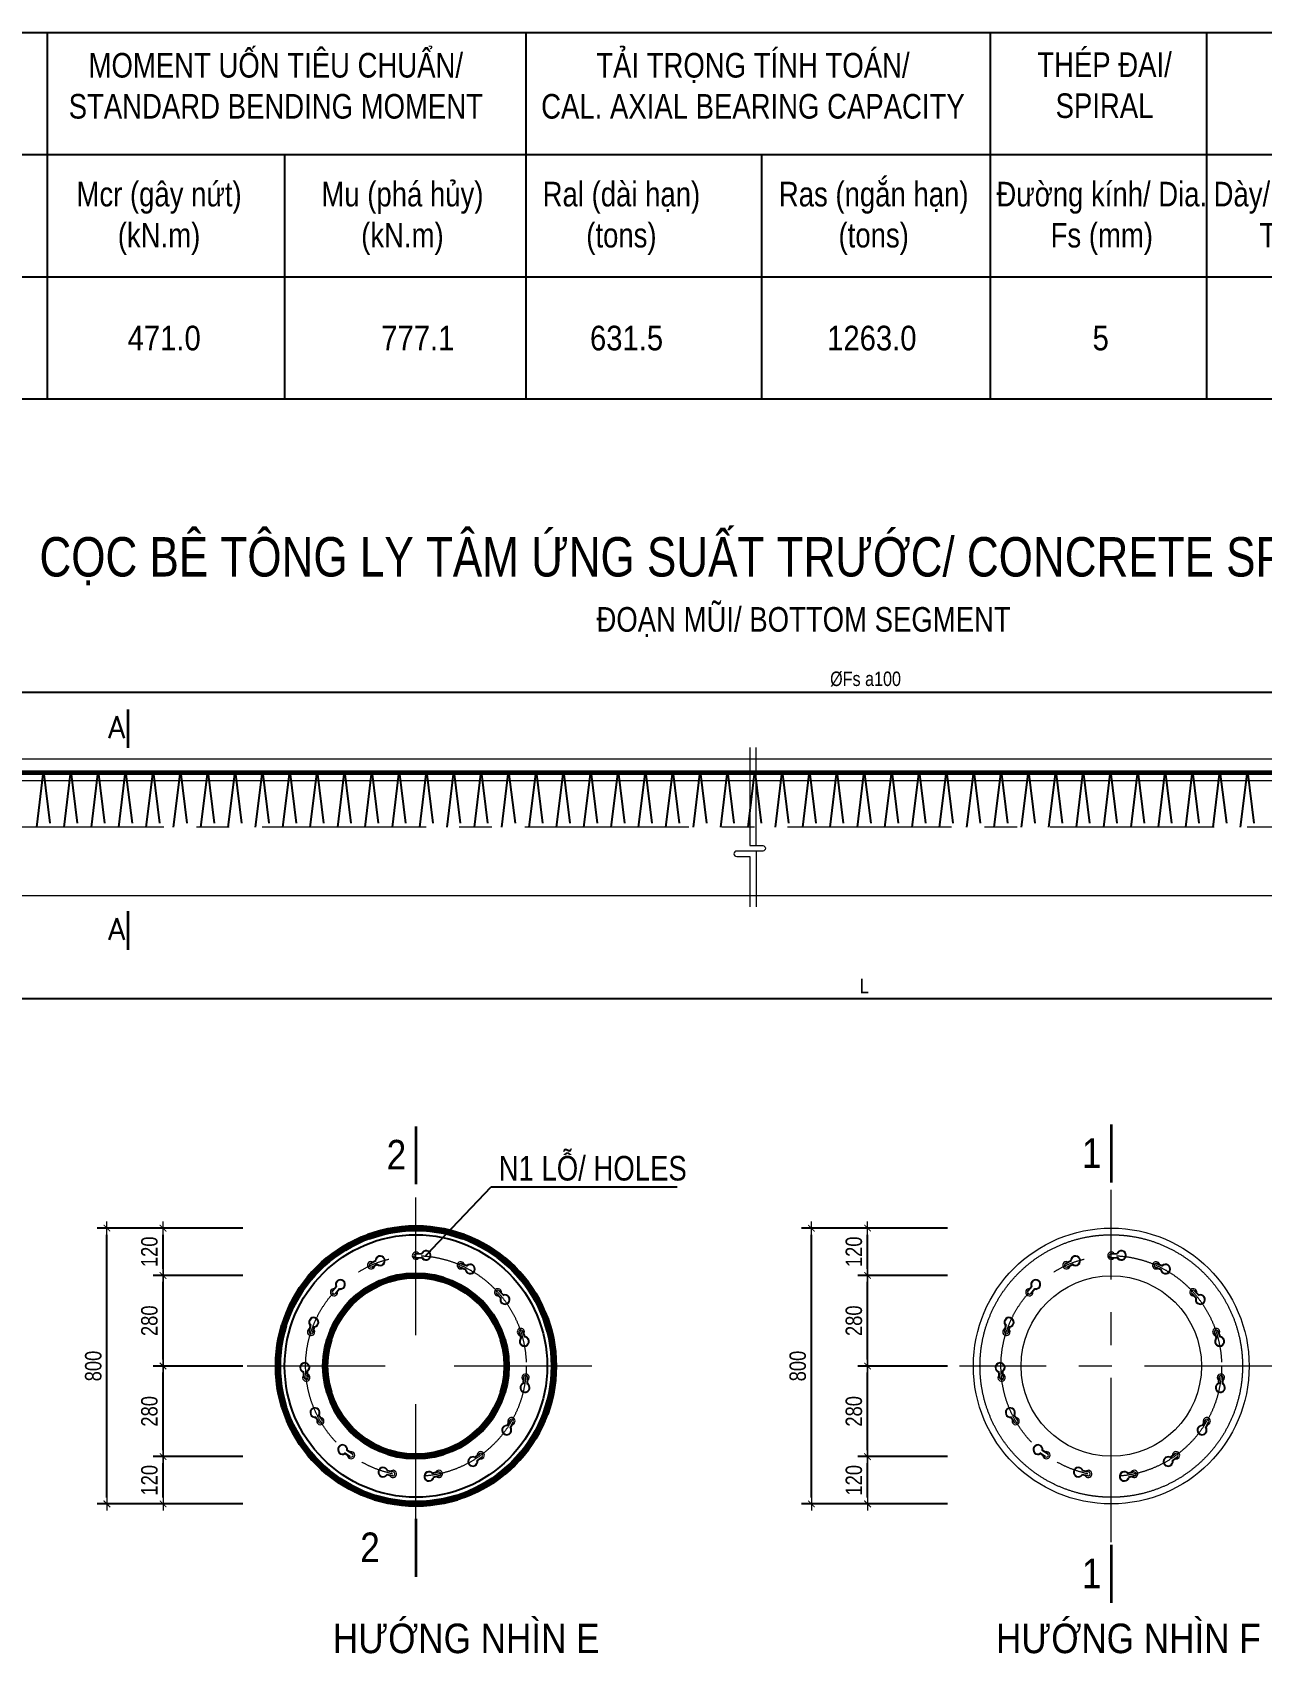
# Model space of a CAD drawing. Header units: millimetres. Extents: x -2123450 to -961021, y -260876 to 649159.
# Drawn here: x -1622931 to -1604211, y -4176 to 20516 of the extents above; entities that cross this region are included whole.
import ezdxf
from ezdxf.enums import TextEntityAlignment as Align

# ---------------------------------------------------------------- set-up
doc = ezdxf.new("R2010")
doc.units = ezdxf.units.MM
doc.header["$LTSCALE"] = 1000
doc.header["$MEASUREMENT"] = 0
doc.header["$PDMODE"] = 66
for name, pattern in [('CENTER2', [1.125, 0.75, -0.125, 0.125, -0.125]), ('CENTERX2', [4, 2.5, -0.5, 0.5, -0.5]), ('HIDDEN', [0.375, 0.25, -0.125]), ('HIDDEN2', [4.7625, 3.175, -1.5875])]:
    doc.linetypes.add(name, pattern=pattern)
doc.layers.get('0').update_dxf_attribs({"linetype": 'CONTINUOUS'})
doc.layers.get('DEFPOINTS').update_dxf_attribs({"linetype": 'CONTINUOUS'})
for name, color, linetype, lineweight in [('NDC_S_AXIS', 5, 'CENTER2', 15), ('NDC_S_BREAK-LINE', 1, 'CONTINUOUS', 15), ('NDC_S_CONTINUOUS', 3, 'CONTINUOUS', 20), ('NDC_S_DIM', 1, 'CONTINUOUS', 9), ('NDC_S_LEADER', 1, 'CONTINUOUS', 9), ('NDC_S_REBAR', 4, 'CONTINUOUS', 35), ('NDC_S_REBAR NO. BOX', 1, 'CONTINUOUS', 9), ('NDC_S_REBAR SECTION', 6, 'CONTINUOUS', 25), ('NDC_S_STIRRUP', 2, 'CONTINUOUS', 25), ('NDC_S_VN TEXT', 7, 'CONTINUOUS', 9)]:
    doc.layers.add(name, color=color, linetype=linetype, lineweight=lineweight)
doc.styles.add('NDC_ARIAL', font='arial.ttf', dxfattribs={"width": 0.8})
doc.styles.get("Standard").update_dxf_attribs({"font": 'romans.shx', "bigfont": 'vns.shx'})
doc.dimstyles.new('NDC_1-100', dxfattribs={"dimscale": 100, "dimtxt": 2.2, "dimasz": 1, "dimexe": 1.5, "dimexo": 2, "dimgap": 0.8, "dimtad": 1, "dimdec": 0, "dimdsep": 46, "dimtxsty": 'NDC_ARIAL', "dimblk": 'DIMMARK', "dimcen": 49999.938995, "dimdle": 1.5, "dimclrd": 1, "dimclre": 1, "dimclrt": 3, "dimadec": 0, "dimazin": 0, "dimtfac": 1, "dimtdec": 0, "dimtix": 1, "dimtmove": 2, "dimatfit": 3, "dimfxl": 1, "dimarcsym": 0})
doc.dimstyles.new('NDC_1-25(25)', dxfattribs={"dimscale": 100, "dimtxt": 2.5, "dimasz": 1, "dimexe": 1.5, "dimexo": 0, "dimgap": 0.8, "dimtad": 1, "dimdec": 0, "dimlfac": 0.25, "dimdsep": 46, "dimtxsty": 'NDC_ARIAL', "dimblk": 'DIMMARK', "dimcen": 49999.938995, "dimdle": 1.5, "dimclrd": 1, "dimclre": 1, "dimclrt": 3, "dimadec": 0, "dimazin": 0, "dimtfac": 1, "dimtdec": 0, "dimtix": 1, "dimtmove": 2, "dimatfit": 3, "dimfxl": 1, "dimarcsym": 0})

# ---------------------------------------------------------------- blocks, each defined once
blk = doc.blocks.new('DIMMARK')
at = {"layer": 'NDC_S_DIM', "color": 1}
blk.add_line((-1.5, 0), (1, 0), dxfattribs=at)
at = {"layer": 'NDC_S_DIM', "color": 2, "const_width": 0.15}
blk.add_lwpolyline([(-0.5, -0.5), (0.5, 0.5)], dxfattribs=at)
blk = doc.blocks.new('*D483')
at = {"layer": 'DEFPOINTS', "color": 0, "transparency": 16777216}
for p in [(-1596274, 10469), (-1624212, 9649), (-1596274, 9649)]:
    blk.add_point(p, dxfattribs=at)
at = {"layer": 'NDC_S_DIM', "color": 1, "lineweight": -2, "transparency": 16777216}
for p, q in [((-1624212, 9849), (-1624212, 10619)), ((-1596274, 9849), (-1596274, 10619)), ((-1624112, 10469), (-1596374, 10469))]:
    blk.add_line(p, q, dxfattribs=at)
at = {"layer": 'NDC_S_DIM', "color": 1, "lineweight": -2, "transparency": 16777216, "xscale": 100, "yscale": 100, "zscale": 100, "rotation": 180}
blk.add_blockref('DIMMARK', (-1624212, 10469), dxfattribs=at)
at = {"layer": 'NDC_S_DIM', "color": 1, "lineweight": -2, "transparency": 16777216, "xscale": 100, "yscale": 100, "zscale": 100}
blk.add_blockref('DIMMARK', (-1596274, 10469), dxfattribs=at)
at = {"layer": 'NDC_S_DIM', "color": 3, "transparency": 16777216, "insert": (-1610243, 10667), "char_height": 220, "attachment_point": 5, "style": 'NDC_ARIAL'}
blk.add_mtext('ØFs a100', dxfattribs=at)
blk = doc.blocks.new('*D485')
at = {"layer": 'DEFPOINTS', "color": 0, "transparency": 16777216}
for p in [(-1628645, 6820), (-1591878, 6820), (-1591878, 5802)]:
    blk.add_point(p, dxfattribs=at)
at = {"layer": 'NDC_S_DIM', "color": 1, "lineweight": -2, "transparency": 16777216}
for p, q in [((-1628645, 6620), (-1628645, 5652)), ((-1591878, 6620), (-1591878, 5652)), ((-1628545, 5802), (-1591978, 5802))]:
    blk.add_line(p, q, dxfattribs=at)
at = {"layer": 'NDC_S_DIM', "color": 1, "lineweight": -2, "transparency": 16777216, "xscale": 100, "yscale": 100, "zscale": 100, "rotation": 180}
blk.add_blockref('DIMMARK', (-1628645, 5802), dxfattribs=at)
at = {"layer": 'NDC_S_DIM', "color": 1, "lineweight": -2, "transparency": 16777216, "xscale": 100, "yscale": 100, "zscale": 100}
blk.add_blockref('DIMMARK', (-1591878, 5802), dxfattribs=at)
at = {"layer": 'NDC_S_DIM', "color": 3, "transparency": 16777216, "insert": (-1610262, 5992), "char_height": 220, "attachment_point": 5, "style": 'NDC_ARIAL'}
blk.add_mtext('L ', dxfattribs=at)
blk = doc.blocks.new('dau coc')
at = {"layer": 'NDC_S_AXIS', "linetype": 'HIDDEN', "ltscale": 0.001}
for p, q in [((0, -0.3192), (0, 0.3192)), ((0.3192, 0), (-0.3192, 0))]:
    blk.add_line(p, q, dxfattribs=at)
at = {"layer": 'NDC_S_CONTINUOUS', "lineweight": 100}
for radius in [0.25, 0.1643]:
    blk.add_circle((0, 0), radius, dxfattribs=at)
at = {"layer": 'NDC_S_STIRRUP'}
blk.add_circle((0, 0), 0.238, dxfattribs=at)
blk = doc.blocks.new('*D959')
at = {"layer": 'DEFPOINTS', "color": 0, "transparency": 16777216}
for p in [(-1621797, 2304), (-1619727, 2304), (-1619727, -1896)]:
    blk.add_point(p, dxfattribs=at)
at = {"layer": 'NDC_S_DIM', "color": 1, "lineweight": -2, "transparency": 16777216}
for p, q in [((-1619727, 2304), (-1621947, 2304)), ((-1621797, -1796), (-1621797, 2204)), ((-1619727, -1896), (-1621947, -1896))]:
    blk.add_line(p, q, dxfattribs=at)
at = {"layer": 'NDC_S_DIM', "color": 1, "lineweight": -2, "transparency": 16777216, "xscale": 100, "yscale": 100, "zscale": 100}
for p, rotation in [((-1621797, 2304), 90), ((-1621797, -1896), 270)]:
    blk.add_blockref('DIMMARK', p, dxfattribs=dict(at, rotation=rotation))
at = {"layer": 'NDC_S_DIM', "color": 3, "lineweight": 100, "transparency": 16777216, "insert": (-1622004, 204), "char_height": 250, "attachment_point": 5, "rotation": 90, "style": 'NDC_ARIAL'}
blk.add_mtext('800', dxfattribs=at)
blk = doc.blocks.new('*D960')
at = {"layer": 'DEFPOINTS', "color": 0, "transparency": 16777216}
for p in [(-1620942, -1176), (-1619727, -1176), (-1619727, -1896)]:
    blk.add_point(p, dxfattribs=at)
at = {"layer": 'NDC_S_DIM', "color": 1, "lineweight": -2, "transparency": 16777216}
for p, q in [((-1619727, -1176), (-1621092, -1176)), ((-1620942, -1796), (-1620942, -1276)), ((-1619727, -1896), (-1621092, -1896))]:
    blk.add_line(p, q, dxfattribs=at)
at = {"layer": 'NDC_S_DIM', "color": 1, "lineweight": -2, "transparency": 16777216, "xscale": 100, "yscale": 100, "zscale": 100}
for p, rotation in [((-1620942, -1176), 90), ((-1620942, -1896), 270)]:
    blk.add_blockref('DIMMARK', p, dxfattribs=dict(at, rotation=rotation))
at = {"layer": 'NDC_S_DIM', "color": 3, "lineweight": 100, "transparency": 16777216, "insert": (-1621149, -1536), "char_height": 250, "attachment_point": 5, "rotation": 90, "style": 'NDC_ARIAL'}
blk.add_mtext('120', dxfattribs=at)
blk = doc.blocks.new('*D961')
at = {"layer": 'DEFPOINTS', "color": 0, "transparency": 16777216}
for p in [(-1620942, 204), (-1619727, 204), (-1619727, -1176)]:
    blk.add_point(p, dxfattribs=at)
at = {"layer": 'NDC_S_DIM', "color": 1, "lineweight": -2, "transparency": 16777216}
for p, q in [((-1619727, 204), (-1621092, 204)), ((-1620942, -1076), (-1620942, 104)), ((-1619727, -1176), (-1621092, -1176))]:
    blk.add_line(p, q, dxfattribs=at)
at = {"layer": 'NDC_S_DIM', "color": 1, "lineweight": -2, "transparency": 16777216, "xscale": 100, "yscale": 100, "zscale": 100}
for p, rotation in [((-1620942, 204), 90), ((-1620942, -1176), 270)]:
    blk.add_blockref('DIMMARK', p, dxfattribs=dict(at, rotation=rotation))
at = {"layer": 'NDC_S_DIM', "color": 3, "lineweight": 100, "transparency": 16777216, "insert": (-1621149, -486), "char_height": 250, "attachment_point": 5, "rotation": 90, "style": 'NDC_ARIAL'}
blk.add_mtext('280', dxfattribs=at)
blk = doc.blocks.new('*D962')
at = {"layer": 'DEFPOINTS', "color": 0, "transparency": 16777216}
for p in [(-1620942, 1584), (-1619727, 1584), (-1619727, 204)]:
    blk.add_point(p, dxfattribs=at)
at = {"layer": 'NDC_S_DIM', "color": 1, "lineweight": -2, "transparency": 16777216}
for p, q in [((-1619727, 1584), (-1621092, 1584)), ((-1620942, 304), (-1620942, 1484)), ((-1619727, 204), (-1621092, 204))]:
    blk.add_line(p, q, dxfattribs=at)
at = {"layer": 'NDC_S_DIM', "color": 1, "lineweight": -2, "transparency": 16777216, "xscale": 100, "yscale": 100, "zscale": 100}
for p, rotation in [((-1620942, 1584), 90), ((-1620942, 204), 270)]:
    blk.add_blockref('DIMMARK', p, dxfattribs=dict(at, rotation=rotation))
at = {"layer": 'NDC_S_DIM', "color": 3, "lineweight": 100, "transparency": 16777216, "insert": (-1621149, 894), "char_height": 250, "attachment_point": 5, "rotation": 90, "style": 'NDC_ARIAL'}
blk.add_mtext('280', dxfattribs=at)
blk = doc.blocks.new('*D963')
at = {"layer": 'DEFPOINTS', "color": 0, "transparency": 16777216}
for p in [(-1620942, 2304), (-1619727, 2304), (-1619727, 1584)]:
    blk.add_point(p, dxfattribs=at)
at = {"layer": 'NDC_S_DIM', "color": 1, "lineweight": -2, "transparency": 16777216}
for p, q in [((-1619727, 2304), (-1621092, 2304)), ((-1620942, 1684), (-1620942, 2204)), ((-1619727, 1584), (-1621092, 1584))]:
    blk.add_line(p, q, dxfattribs=at)
at = {"layer": 'NDC_S_DIM', "color": 1, "lineweight": -2, "transparency": 16777216, "xscale": 100, "yscale": 100, "zscale": 100}
for p, rotation in [((-1620942, 2304), 90), ((-1620942, 1584), 270)]:
    blk.add_blockref('DIMMARK', p, dxfattribs=dict(at, rotation=rotation))
at = {"layer": 'NDC_S_DIM', "color": 3, "lineweight": 100, "transparency": 16777216, "insert": (-1621149, 1944), "char_height": 250, "attachment_point": 5, "rotation": 90, "style": 'NDC_ARIAL'}
blk.add_mtext('120', dxfattribs=at)
blk = doc.blocks.new('*D964')
at = {"layer": 'DEFPOINTS', "color": 0, "transparency": 16777216}
for p in [(-1611067, 2304), (-1608997, 2304), (-1608997, -1896)]:
    blk.add_point(p, dxfattribs=at)
at = {"layer": 'NDC_S_DIM', "color": 1, "lineweight": -2, "transparency": 16777216}
for p, q in [((-1608997, 2304), (-1611217, 2304)), ((-1611067, -1796), (-1611067, 2204)), ((-1608997, -1896), (-1611217, -1896))]:
    blk.add_line(p, q, dxfattribs=at)
at = {"layer": 'NDC_S_DIM', "color": 1, "lineweight": -2, "transparency": 16777216, "xscale": 100, "yscale": 100, "zscale": 100}
for p, rotation in [((-1611067, 2304), 90), ((-1611067, -1896), 270)]:
    blk.add_blockref('DIMMARK', p, dxfattribs=dict(at, rotation=rotation))
at = {"layer": 'NDC_S_DIM', "color": 3, "lineweight": 100, "transparency": 16777216, "insert": (-1611275, 204), "char_height": 250, "attachment_point": 5, "rotation": 90, "style": 'NDC_ARIAL'}
blk.add_mtext('800', dxfattribs=at)
blk = doc.blocks.new('*D965')
at = {"layer": 'DEFPOINTS', "color": 0, "transparency": 16777216}
for p in [(-1610212, -1176), (-1608997, -1176), (-1608997, -1896)]:
    blk.add_point(p, dxfattribs=at)
at = {"layer": 'NDC_S_DIM', "color": 1, "lineweight": -2, "transparency": 16777216}
for p, q in [((-1608997, -1176), (-1610362, -1176)), ((-1610212, -1796), (-1610212, -1276)), ((-1608997, -1896), (-1610362, -1896))]:
    blk.add_line(p, q, dxfattribs=at)
at = {"layer": 'NDC_S_DIM', "color": 1, "lineweight": -2, "transparency": 16777216, "xscale": 100, "yscale": 100, "zscale": 100}
for p, rotation in [((-1610212, -1176), 90), ((-1610212, -1896), 270)]:
    blk.add_blockref('DIMMARK', p, dxfattribs=dict(at, rotation=rotation))
at = {"layer": 'NDC_S_DIM', "color": 3, "lineweight": 100, "transparency": 16777216, "insert": (-1610420, -1536), "char_height": 250, "attachment_point": 5, "rotation": 90, "style": 'NDC_ARIAL'}
blk.add_mtext('120', dxfattribs=at)
blk = doc.blocks.new('*D966')
at = {"layer": 'DEFPOINTS', "color": 0, "transparency": 16777216}
for p in [(-1610212, 204), (-1608997, 204), (-1608997, -1176)]:
    blk.add_point(p, dxfattribs=at)
at = {"layer": 'NDC_S_DIM', "color": 1, "lineweight": -2, "transparency": 16777216}
for p, q in [((-1608997, 204), (-1610362, 204)), ((-1610212, -1076), (-1610212, 104)), ((-1608997, -1176), (-1610362, -1176))]:
    blk.add_line(p, q, dxfattribs=at)
at = {"layer": 'NDC_S_DIM', "color": 1, "lineweight": -2, "transparency": 16777216, "xscale": 100, "yscale": 100, "zscale": 100}
for p, rotation in [((-1610212, 204), 90), ((-1610212, -1176), 270)]:
    blk.add_blockref('DIMMARK', p, dxfattribs=dict(at, rotation=rotation))
at = {"layer": 'NDC_S_DIM', "color": 3, "lineweight": 100, "transparency": 16777216, "insert": (-1610420, -486), "char_height": 250, "attachment_point": 5, "rotation": 90, "style": 'NDC_ARIAL'}
blk.add_mtext('280', dxfattribs=at)
blk = doc.blocks.new('*D967')
at = {"layer": 'DEFPOINTS', "color": 0, "transparency": 16777216}
for p in [(-1610212, 1584), (-1608997, 1584), (-1608997, 204)]:
    blk.add_point(p, dxfattribs=at)
at = {"layer": 'NDC_S_DIM', "color": 1, "lineweight": -2, "transparency": 16777216}
for p, q in [((-1608997, 1584), (-1610362, 1584)), ((-1610212, 304), (-1610212, 1484)), ((-1608997, 204), (-1610362, 204))]:
    blk.add_line(p, q, dxfattribs=at)
at = {"layer": 'NDC_S_DIM', "color": 1, "lineweight": -2, "transparency": 16777216, "xscale": 100, "yscale": 100, "zscale": 100}
for p, rotation in [((-1610212, 1584), 90), ((-1610212, 204), 270)]:
    blk.add_blockref('DIMMARK', p, dxfattribs=dict(at, rotation=rotation))
at = {"layer": 'NDC_S_DIM', "color": 3, "lineweight": 100, "transparency": 16777216, "insert": (-1610420, 894), "char_height": 250, "attachment_point": 5, "rotation": 90, "style": 'NDC_ARIAL'}
blk.add_mtext('280', dxfattribs=at)
blk = doc.blocks.new('*D968')
at = {"layer": 'DEFPOINTS', "color": 0, "transparency": 16777216}
for p in [(-1610212, 2304), (-1608997, 2304), (-1608997, 1584)]:
    blk.add_point(p, dxfattribs=at)
at = {"layer": 'NDC_S_DIM', "color": 1, "lineweight": -2, "transparency": 16777216}
for p, q in [((-1608997, 2304), (-1610362, 2304)), ((-1610212, 1684), (-1610212, 2204)), ((-1608997, 1584), (-1610362, 1584))]:
    blk.add_line(p, q, dxfattribs=at)
at = {"layer": 'NDC_S_DIM', "color": 1, "lineweight": -2, "transparency": 16777216, "xscale": 100, "yscale": 100, "zscale": 100}
for p, rotation in [((-1610212, 2304), 90), ((-1610212, 1584), 270)]:
    blk.add_blockref('DIMMARK', p, dxfattribs=dict(at, rotation=rotation))
at = {"layer": 'NDC_S_DIM', "color": 3, "lineweight": 100, "transparency": 16777216, "insert": (-1610420, 1944), "char_height": 250, "attachment_point": 5, "rotation": 90, "style": 'NDC_ARIAL'}
blk.add_mtext('120', dxfattribs=at)
blk = doc.blocks.new('neo thép')
at = {"layer": 'NDC_S_REBAR NO. BOX'}
for centre, radius, start, end in [((-1615125, 259907), 55, 35.1861, 329.0747), ((-1614971, 259913), 75, 205.7086, 158.5522), ((-1614971, 259913), 65, 209.6168, 154.644)]:
    blk.add_arc(centre, radius, start, end, dxfattribs=at)
at = {"layer": 'NDC_S_REBAR NO. BOX', "color": 1}
blk.add_arc((-1615125, 259907), 30, 92.1304, 272.1304, dxfattribs=at)
at = {"layer": 'NDC_S_REBAR SECTION', "color": 1}
for p, q in [((-1615127, 259937), (-1615029, 259941)), ((-1615124, 259877), (-1615027, 259881))]:
    blk.add_line(p, q, dxfattribs=at)
blk = doc.blocks.new('*U939')
at = {"layer": 'NDC_S_REBAR SECTION', "color": 1}
blk.add_blockref('neo thép', (1615038, -259913), dxfattribs=at)
blk = doc.blocks.new('*U940')
at = {"layer": 'NDC_S_REBAR SECTION', "color": 0, "linetype": 'ByBlock', "lineweight": -2, "transparency": 16777216}
for p, rotation in [((-1617703, 259972), 23.99999999999997), ((-1616332, 259900), 336.0000000000001), ((-1618292, 259589), 47.99999999999999), ((-1615786, 259459), 312), ((-1618673, 259000), 71.99999999999997), ((-1615467, 258834), 288), ((-1618783, 258307), 95.99999999999999), ((-1615430, 258133), 264), ((-1618601, 257629), 120), ((-1615681, 257477), 240), ((-1618159, 257084), 144), ((-1616177, 256981), 215.9999999999999), ((-1617533, 256765), 168.0000000000001), ((-1616832, 256729), 192)]:
    blk.add_blockref('*U939', p, dxfattribs=dict(at, rotation=rotation))
blk.add_blockref('*U939', (-1617010, 260082), dxfattribs=at)
blk = doc.blocks.new('*U941')
at = {"layer": 'NDC_S_REBAR SECTION', "color": 1}
blk.add_blockref('neo thép', (1615038, -259913), dxfattribs=at)
blk = doc.blocks.new('*U942')
at = {"layer": 'NDC_S_REBAR SECTION', "color": 0, "linetype": 'ByBlock', "lineweight": -2, "transparency": 16777216}
for p, rotation in [((-1617703, 259972), 23.99999999999997), ((-1616332, 259900), 336.0000000000001), ((-1618292, 259589), 47.99999999999999), ((-1615786, 259459), 312), ((-1618673, 259000), 71.99999999999997), ((-1615467, 258834), 288), ((-1618783, 258307), 95.99999999999999), ((-1615430, 258133), 264), ((-1618601, 257629), 120), ((-1615681, 257477), 240), ((-1618159, 257084), 144), ((-1616177, 256981), 215.9999999999999), ((-1617533, 256765), 168.0000000000001), ((-1616832, 256729), 192)]:
    blk.add_blockref('*U941', p, dxfattribs=dict(at, rotation=rotation))
blk.add_blockref('*U941', (-1617010, 260082), dxfattribs=at)

msp = doc.modelspace()

# ---------------------------------------------------------------- linework, layer by layer
for p, q in [((-1637035.68, 20516.11), (-1584588.72, 20516.11)), ((-1622707.59, 20516.11), (-1622707.59, 14935.75)), ((-1615416.62, 20516.11), (-1615416.62, 14935.75)), ((-1608344.25, 20516.11), (-1608344.25, 14935.75)), ((-1605051.23, 20516.11), (-1605051.23, 14935.75)), ((-1637035.68, 18655.99), (-1584588.72, 18655.99)), ((-1619093.97, 18655.99), (-1619093.97, 14935.75)), ((-1611827.24, 18655.99), (-1611827.24, 14935.75)), ((-1629297.7, 16795.87), (-1584588.72, 16795.87)), ((-1655445.74, 14935.75), (-1584588.72, 14935.75)), ((-1637035.68, 14935.75), (-1584588.72, 14935.75))]:
    msp.add_line(p, q)
at = {"layer": 'NDC_S_AXIS', "linetype": 'CENTERX2'}
for p, q in [((-1592932.48, 8411.68), (-1627590.54, 8411.68)), ((-1606500.63, -2477.13), (-1606500.63, 2885.57)), ((-1603492.58, 204.22), (-1608812.71, 204.22))]:
    msp.add_line(p, q, dxfattribs=at)
at = {"layer": 'NDC_S_AXIS', "ltscale": 500}
msp.add_circle((-1606500.63, 204.22), 1999.2, dxfattribs=at)
at = {"layer": 'NDC_S_AXIS', "linetype": 'CENTERX2'}
for centre in [(-1617090.59, 204.22), (-1606500.63, 204.22)]:
    msp.add_circle(centre, 1680, dxfattribs=at)
at = {"layer": 'NDC_S_BREAK-LINE'}
for p, q in [((-1611907.92, 8131.57), (-1611907.92, 9626.09)), ((-1611907.92, 8048.23), (-1611907.92, 7199.59))]:
    msp.add_line(p, q, dxfattribs=at)
msp.add_lwpolyline([(-1612006.97, 9626.09), (-1612006.97, 8131.57), (-1611808.88, 8131.57, -1), (-1611808.88, 8048.23), (-1612006.97, 8048.23), (-1612205.05, 8048.23, 1), (-1612205.05, 7964.9), (-1612006.97, 7964.9), (-1612006.97, 7199.59)], format="xyb", dxfattribs=at)
at = {"layer": 'NDC_S_CONTINUOUS'}
for p, q in [((-1627978.18, 9453.34), (-1591919.84, 9453.34)), ((-1627978.18, 9120.01), (-1592544.84, 9120.01)), ((-1627978.18, 7370.01), (-1592544.84, 7370.01))]:
    msp.add_line(p, q, dxfattribs=at)
for radius in [2100, 1374.24]:
    msp.add_circle((-1606500.63, 204.22), radius, dxfattribs=at)
at = {"layer": 'NDC_S_REBAR'}
for p, q in [((-1621480.06, 10206.1), (-1621480.06, 9619.91)), ((-1627978.18, 9259.59), (-1592544.84, 9259.59)), ((-1627978.18, 9230.43), (-1592544.84, 9230.43)), ((-1621480.06, 7130.81), (-1621480.06, 6544.62)), ((-1617092.96, 3854.82), (-1617092.96, 2975.54)), ((-1606500.63, 3884.03), (-1606500.63, 2997.71)), ((-1617090.59, -2124.97), (-1617090.59, -3004.25)), ((-1606500.63, -2518.21), (-1606500.63, -3404.53))]:
    msp.add_line(p, q, dxfattribs=at)
at = {"layer": 'NDC_S_STIRRUP'}
for p, q in [((-1622865.68, 8411.68), (-1622761.51, 9259.59)), ((-1622449.01, 8411.68), (-1622344.84, 9259.59)), ((-1622032.34, 8411.68), (-1621928.18, 9259.59)), ((-1621615.68, 8411.68), (-1621511.51, 9259.59)), ((-1621199.01, 8411.68), (-1621094.84, 9259.59)), ((-1620782.34, 8411.68), (-1620678.18, 9259.59)), ((-1620365.68, 8411.68), (-1620261.51, 9259.59)), ((-1619949.01, 8411.68), (-1619844.84, 9259.59)), ((-1619532.34, 8411.68), (-1619428.18, 9259.59)), ((-1619115.68, 8411.68), (-1619011.51, 9259.59)), ((-1618699.01, 8411.68), (-1618594.84, 9259.59)), ((-1618282.34, 8411.68), (-1618178.18, 9259.59)), ((-1617865.68, 8411.68), (-1617761.51, 9259.59)), ((-1617449.01, 8411.68), (-1617344.84, 9259.59)), ((-1617032.34, 8411.68), (-1616928.18, 9259.59)), ((-1616615.68, 8411.68), (-1616511.51, 9259.59)), ((-1616199.01, 8411.68), (-1616094.84, 9259.59)), ((-1615782.34, 8411.68), (-1615678.18, 9259.59)), ((-1615365.68, 8411.68), (-1615261.51, 9259.59)), ((-1614949.01, 8411.68), (-1614844.84, 9259.59)), ((-1614532.34, 8411.68), (-1614428.18, 9259.59)), ((-1614115.68, 8411.68), (-1614011.51, 9259.59)), ((-1613699.01, 8411.68), (-1613594.84, 9259.59)), ((-1613282.34, 8411.68), (-1613178.18, 9259.59)), ((-1612865.68, 8411.68), (-1612761.51, 9259.59)), ((-1612449.01, 8411.68), (-1612344.84, 9259.59)), ((-1612032.34, 8411.68), (-1611928.18, 9259.59)), ((-1611615.68, 8411.68), (-1611511.51, 9259.59)), ((-1611199.01, 8411.68), (-1611094.84, 9259.59)), ((-1610782.34, 8411.68), (-1610678.18, 9259.59)), ((-1610365.68, 8411.68), (-1610261.51, 9259.59)), ((-1609949.01, 8411.68), (-1609844.84, 9259.59)), ((-1609532.34, 8411.68), (-1609428.18, 9259.59)), ((-1609115.68, 8411.68), (-1609011.51, 9259.59)), ((-1608699.01, 8411.68), (-1608594.84, 9259.59)), ((-1608282.34, 8411.68), (-1608178.18, 9259.59)), ((-1607865.68, 8411.68), (-1607761.51, 9259.59)), ((-1607449.01, 8411.68), (-1607344.84, 9259.59)), ((-1607032.34, 8411.68), (-1606928.18, 9259.59)), ((-1606615.68, 8411.68), (-1606511.51, 9259.59)), ((-1606199.01, 8411.68), (-1606094.84, 9259.59)), ((-1605782.34, 8411.68), (-1605678.18, 9259.59)), ((-1605365.68, 8411.68), (-1605261.51, 9259.59)), ((-1604949.01, 8411.68), (-1604844.84, 9259.59)), ((-1604532.34, 8411.68), (-1604428.18, 9259.59))]:
    msp.add_line(p, q, dxfattribs=at)
at = {"layer": 'NDC_S_STIRRUP', "linetype": 'HIDDEN2', "ltscale": 0.25}
for p, q in [((-1622761.51, 9259.59), (-1622657.34, 8411.68)), ((-1622344.84, 9259.59), (-1622240.68, 8411.68)), ((-1621928.18, 9259.59), (-1621824.01, 8411.68)), ((-1621511.51, 9259.59), (-1621407.34, 8411.68)), ((-1621094.84, 9259.59), (-1620990.68, 8411.68)), ((-1620678.18, 9259.59), (-1620574.01, 8411.68)), ((-1620261.51, 9259.59), (-1620157.34, 8411.68)), ((-1619844.84, 9259.59), (-1619740.68, 8411.68)), ((-1619428.18, 9259.59), (-1619324.01, 8411.68)), ((-1619011.51, 9259.59), (-1618907.34, 8411.68)), ((-1618594.84, 9259.59), (-1618490.68, 8411.68)), ((-1618178.18, 9259.59), (-1618074.01, 8411.68)), ((-1617761.51, 9259.59), (-1617657.34, 8411.68)), ((-1617344.84, 9259.59), (-1617240.68, 8411.68)), ((-1616928.18, 9259.59), (-1616824.01, 8411.68)), ((-1616511.51, 9259.59), (-1616407.34, 8411.68)), ((-1616094.84, 9259.59), (-1615990.68, 8411.68)), ((-1615678.18, 9259.59), (-1615574.01, 8411.68)), ((-1615261.51, 9259.59), (-1615157.34, 8411.68)), ((-1614844.84, 9259.59), (-1614740.68, 8411.68)), ((-1614428.18, 9259.59), (-1614324.01, 8411.68)), ((-1614011.51, 9259.59), (-1613907.34, 8411.68)), ((-1613594.84, 9259.59), (-1613490.68, 8411.68)), ((-1613178.18, 9259.59), (-1613074.01, 8411.68)), ((-1612761.51, 9259.59), (-1612657.34, 8411.68)), ((-1612344.84, 9259.59), (-1612240.68, 8411.68)), ((-1611928.18, 9259.59), (-1611824.01, 8411.68)), ((-1611511.51, 9259.59), (-1611407.34, 8411.68)), ((-1611094.84, 9259.59), (-1610990.68, 8411.68)), ((-1610678.18, 9259.59), (-1610574.01, 8411.68)), ((-1610261.51, 9259.59), (-1610157.34, 8411.68)), ((-1609844.84, 9259.59), (-1609740.68, 8411.68)), ((-1609428.18, 9259.59), (-1609324.01, 8411.68)), ((-1609011.51, 9259.59), (-1608907.34, 8411.68)), ((-1608594.84, 9259.59), (-1608490.68, 8411.68)), ((-1608178.18, 9259.59), (-1608074.01, 8411.68)), ((-1607761.51, 9259.59), (-1607657.34, 8411.68)), ((-1607344.84, 9259.59), (-1607240.68, 8411.68)), ((-1606928.18, 9259.59), (-1606824.01, 8411.68)), ((-1606511.51, 9259.59), (-1606407.34, 8411.68)), ((-1606094.84, 9259.59), (-1605990.68, 8411.68)), ((-1605678.18, 9259.59), (-1605574.01, 8411.68)), ((-1605261.51, 9259.59), (-1605157.34, 8411.68)), ((-1604844.84, 9259.59), (-1604740.68, 8411.68)), ((-1604428.18, 9259.59), (-1604324.01, 8411.68))]:
    msp.add_line(p, q, dxfattribs=at)

# ---------------------------------------------------------------- block references
at = {"layer": 'NDC_S_AXIS', "ltscale": 500, "xscale": 8399.999999999982, "yscale": 8399.999999999982, "zscale": 8399.999999999982}
msp.add_blockref('dau coc', (-1617090.59, 204.22), dxfattribs=at)
at = {"layer": 'NDC_S_REBAR SECTION', "color": 1}
for name, p in [('*U940', (6.62, -258191.78)), ('*U942', (10596.58, -258191.78))]:
    msp.add_blockref(name, p, dxfattribs=at)

# ---------------------------------------------------------------- texts
at = {"layer": 'NDC_S_VN TEXT', "style": 'NDC_ARIAL'}
for s, width, p in [('471.0', 0.85, (-1620924.7, 15673.84)), ('631.5', 0.85, (-1613882.97, 15673.84)), ('1263.0', 0.85, (-1610147.21, 15673.84)), ('777.1', 0.85, (-1617062.32, 15673.84)), ('5', 0.85, (-1606661.37, 15673.84)), ('ĐOẠN MŨI/ BOTTOM SEGMENT', 0.8, (-1611186.55, 11388.62))]:
    msp.add_text(s, height=375, dxfattribs=dict(at, width=width)).set_placement(p, align=Align.CENTER)
at = {"layer": 'NDC_S_VN TEXT', "lineweight": 100, "style": 'NDC_ARIAL', "width": 0.8}
msp.add_text('CỌC BÊ TÔNG LY TÂM ỨNG SUẤT TRƯỚC/ CONCRETE SPUN PILE PHC-A800', height=600, dxfattribs=at).set_placement((-1610340.68, 12229.18), align=Align.CENTER)
at = {"layer": 'NDC_S_VN TEXT'}
for p in [(-1621775.41, 9768.3), (-1621775.41, 6693.02)]:
    msp.add_text('A', height=333.33, dxfattribs=at).set_placement(p)
at = {"layer": 'NDC_S_VN TEXT', "style": 'NDC_ARIAL', "width": 0.85}
for s, p in [('2', (-1617535.98, 3198.13)), ('1', (-1606947.2, 3222.08)), ('2', (-1617938.62, -2781.66)), ('1', (-1606947.2, -3180.16))]:
    msp.add_text(s, height=450, dxfattribs=at).set_placement(p)
at = {"layer": 'NDC_S_VN TEXT', "lineweight": 100, "style": 'NDC_ARIAL', "width": 0.8}
msp.add_text('N1 LỖ/ HOLES', height=375, dxfattribs=at).set_placement((-1615830.57, 3029.33))
at = {"layer": 'NDC_S_VN TEXT', "lineweight": 70, "style": 'NDC_ARIAL', "width": 0.85}
for s, p in [('HƯỚNG NHÌN E', (-1618354.89, -4169.12)), ('HƯỚNG NHÌN F', (-1608256.2, -4169.12))]:
    msp.add_text(s, height=450, dxfattribs=at).set_placement(p)
at = {"layer": 'NDC_S_VN TEXT', "char_height": 375, "attachment_point": 2, "style": 'NDC_ARIAL'}
for s, width, insert in [('MOMENT UỐN TIÊU CHUẨN/ STANDARD BENDING MOMENT', 7590.2044, (-1619224.65, 20203.45)), ('TẢI TRỌNG TÍNH TOÁN/\\PCAL. AXIAL BEARING CAPACITY', 7645.1428, (-1611957.91, 20203.45)), ('THÉP ĐAI/ SPIRAL', 3315.9246, (-1606603.2, 20212.73)), ('Mu (phá hủy)\\P(kN.m)', 2755.2997, (-1617296.01, 18240.98)), ('Ras (ngắn hạn)\\P(tons)', 3615.3643, (-1610118.79, 18240.98)), ('Mcr (gây nứt)\\P(kN.m)', 3602.3164, (-1621002.64, 18240.98)), ('Ral (dài hạn)\\P(tons)', 3552.2474, (-1613960.9, 18240.98)), ('Đường kính/ Dia. Fs (mm)', 3521.7925, (-1606644.63, 18240.98)), ('Dày/ Thickness Tf (mm)', 3146.0894, (-1603509.95, 18240.98))]:
    msp.add_mtext_dynamic_manual_height_columns(s, width=width, gutter_width=0.37, heights=[0], dxfattribs=dict(at, insert=insert))

# ---------------------------------------------------------------- dimensions: what is measured, and where the dimension line sits
at = {"layer": 'NDC_S_DIM'}
for base, p1, p2, text, picture, middle in [((-1596274.13, 10468.79), (-1624212.45, 9649.25), (-1596274.13, 9649.25), 'ØFs a100', '*D483', (-1610243.29, 10667.26)), ((-1591878.18, 5802), (-1628644.84, 6820.01), (-1591878.18, 6820.01), 'L ', '*D485', (-1610261.51, 5992))]:
    dim = msp.add_linear_dim(base=base, p1=p1, p2=p2, text=text, dimstyle='NDC_1-100', dxfattribs=at)
    dim.commit()
    dim.dimension.update_dxf_attribs({"geometry": picture, "text_midpoint": middle})
at = {"layer": 'NDC_S_DIM', "lineweight": 100}
for base, p1, p2, text, picture, middle in [((-1621796.59, 2304.22), (-1619726.59, -1895.78), (-1619726.59, 2304.22), '800', '*D959', (-1622004.23, 204.22)), ((-1620941.59, 2304.22), (-1619726.59, 1584.22), (-1619726.59, 2304.22), '120', '*D963', (-1621149.23, 1944.22)), ((-1611066.99, 2304.22), (-1608996.99, -1895.78), (-1608996.99, 2304.22), '800', '*D964', (-1611274.63, 204.22)), ((-1610211.99, 2304.22), (-1608996.99, 1584.22), (-1608996.99, 2304.22), '120', '*D968', (-1610419.63, 1944.22)), ((-1620941.59, 1584.22), (-1619726.59, 204.22), (-1619726.59, 1584.22), '280', '*D962', (-1621149.23, 894.22)), ((-1610211.99, 1584.22), (-1608996.99, 204.22), (-1608996.99, 1584.22), '280', '*D967', (-1610419.63, 894.22)), ((-1620941.59, 204.22), (-1619726.59, -1175.78), (-1619726.59, 204.22), '280', '*D961', (-1621149.23, -485.78)), ((-1610211.99, 204.22), (-1608996.99, -1175.78), (-1608996.99, 204.22), '280', '*D966', (-1610419.63, -485.78)), ((-1620941.59, -1175.78), (-1619726.59, -1895.78), (-1619726.59, -1175.78), '120', '*D960', (-1621149.23, -1535.78)), ((-1610211.99, -1175.78), (-1608996.99, -1895.78), (-1608996.99, -1175.78), '120', '*D965', (-1610419.63, -1535.78))]:
    dim = msp.add_linear_dim(base=base, p1=p1, p2=p2, angle=90, text=text, dimstyle='NDC_1-25(25)', dxfattribs=at)
    dim.commit()
    dim.dimension.update_dxf_attribs({"geometry": picture, "text_midpoint": middle})

# ---------------------------------------------------------------- leaders
at = {"layer": 'NDC_S_LEADER', "lineweight": 100}
msp.add_leader([(-1616938.08, 1886.2), (-1615946.73, 2932.43), (-1613111.73, 2932.43)], dimstyle='NDC_1-100', dxfattribs=at)

doc.saveas('drawing.dxf')
